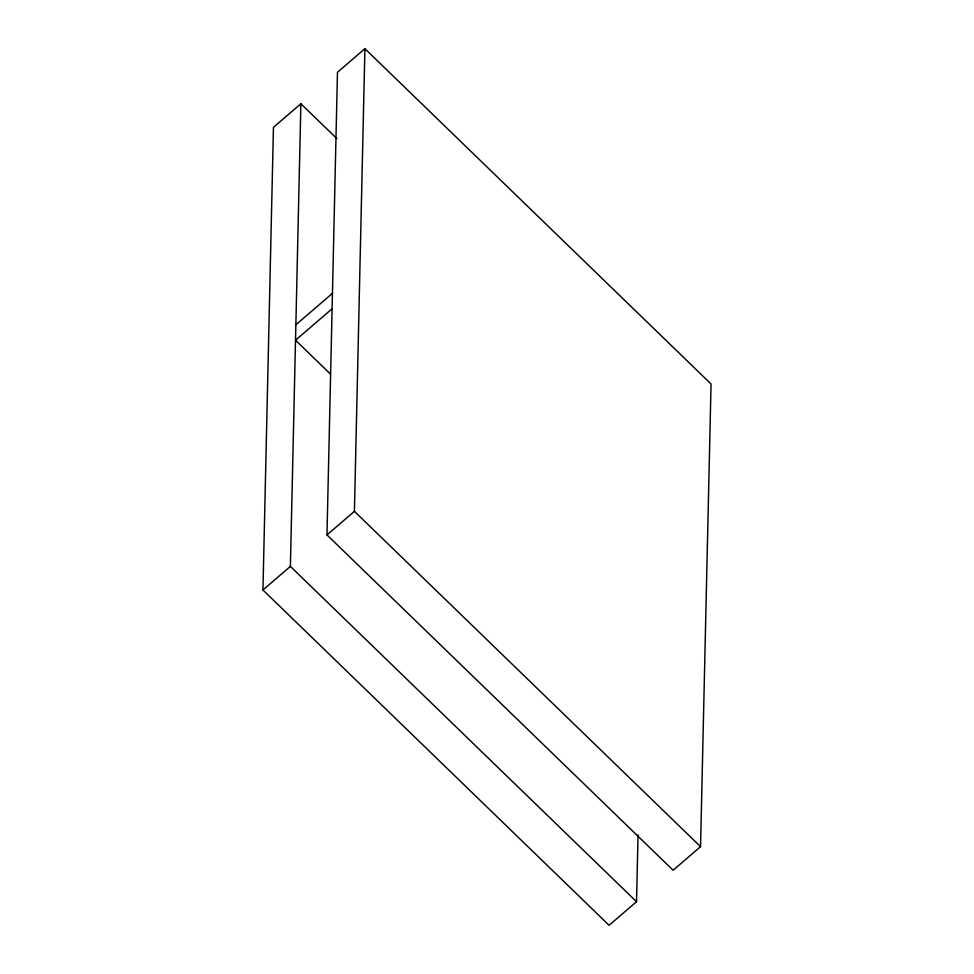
<?xml version="1.0" encoding="UTF-8"?>
<svg xmlns="http://www.w3.org/2000/svg" width="974" height="974" viewBox="0 0 974 974"><rect width="100%" height="100%" fill="white"/><g stroke="black" fill="none" stroke-linecap="round" stroke-linejoin="round"><path stroke-width="1.46" d="M638.043 834.913L636.533 901.705L609.091 925.3L262.943 589.988L273.45 127.35L300.881 103.755L336.919 138.661M636.533 901.705L290.386 566.393L300.881 103.755M326.972 534.933L337.467 72.295L364.909 48.7L711.057 384.012L700.549 846.649L673.119 870.245L326.972 534.933L354.414 511.338L364.909 48.7M295.865 324.792L332.451 293.332M332.11 308.758L295.524 340.218L330.466 374.065M262.943 589.988L290.386 566.393M354.414 511.338L700.549 846.649"/></g></svg>
